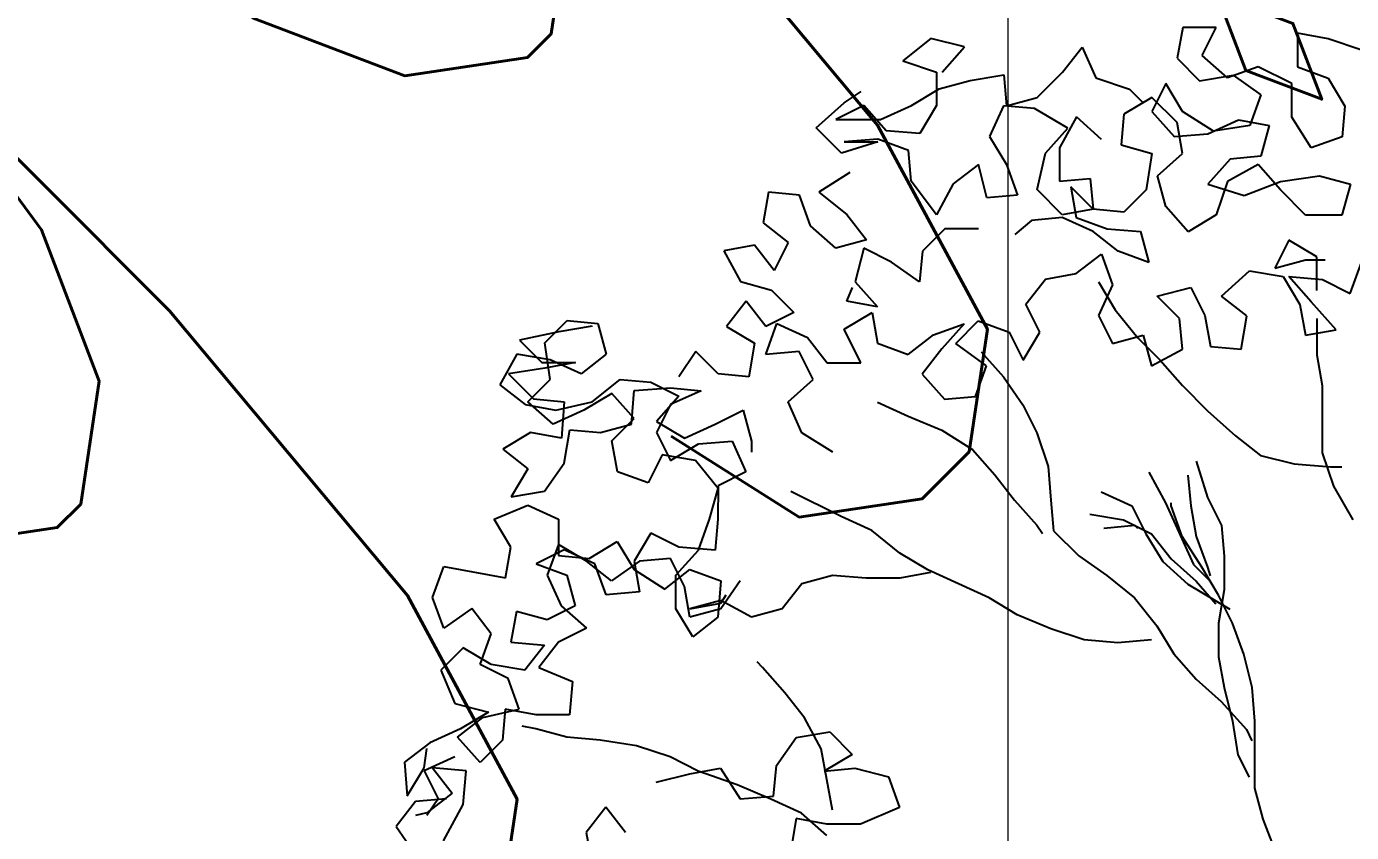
# Model space of a CAD drawing. Header units: millimetres. Extents: x 684983 to 685377, y 990360 to 990509.
# Drawn here: x 685003.508 to 685004.191, y 990435.325 to 990435.741 of the extents above; entities that cross this region are included whole.
import ezdxf

# ---------------------------------------------------------------- set-up
doc = ezdxf.new("R2010")
doc.units = ezdxf.units.MM
doc.layers.add('grid', color=8, linetype='Continuous', lineweight=9)
doc.layers.add('GRID LEVELS', color=7, linetype='Continuous', lineweight=13)
doc.layers.add('TEAK', color=7, linetype='Continuous')
doc.styles.get("Standard").update_dxf_attribs({"font": 'RomanS'})

# ---------------------------------------------------------------- blocks, each defined once
blk = doc.blocks.new('A$C25655A80')
at = {"color": 62}
for p, q in [((-0.44135, 1.98261), (-0.44328, 1.97204)), ((-0.42981, 1.9826), (-0.44135, 1.98261)), ((-0.43463, 1.97299), (-0.42981, 1.9826)), ((-0.52787, 1.97884), (-0.53749, 1.97116)), ((-0.51633, 1.97595), (-0.52787, 1.97884)), ((-0.40193, 1.98065), (-0.40194, 1.96911)), ((-0.39136, 1.97872), (-0.40193, 1.98065)), ((-0.37983, 1.97486), (-0.39136, 1.97872)), ((-0.52403, 1.9673), (-0.51633, 1.97595)), ((-0.4827, 1.96727), (-0.47596, 1.97591)), ((-0.47596, 1.97591), (-0.47116, 1.96533)), ((-0.44328, 1.97204), (-0.43559, 1.96434)), ((-0.42598, 1.96529), (-0.43463, 1.97299)), ((-0.53749, 1.97116), (-0.52595, 1.96731)), ((-0.4154, 1.96913), (-0.42598, 1.96529)), ((-0.40387, 1.96335), (-0.4154, 1.96913)), ((-0.40194, 1.96911), (-0.39137, 1.96526)), ((-0.52595, 1.96731), (-0.52596, 1.95577)), ((-0.525, 1.96154), (-0.51442, 1.96441)), ((-0.51442, 1.96441), (-0.50288, 1.96632)), ((-0.50288, 1.96632), (-0.50193, 1.95575)), ((-0.49136, 1.95862), (-0.4827, 1.96727)), ((-0.47116, 1.96533), (-0.45963, 1.96148)), ((-0.44713, 1.96339), (-0.45195, 1.95378)), ((-0.44137, 1.95377), (-0.44713, 1.96339)), ((-0.43559, 1.96434), (-0.42406, 1.96625)), ((-0.42406, 1.96625), (-0.41445, 1.95951)), ((-0.40388, 1.95181), (-0.40387, 1.96335)), ((-0.39137, 1.96526), (-0.38561, 1.95564)), ((-0.55769, 1.95676), (-0.55192, 1.9606)), ((-0.53462, 1.95578), (-0.525, 1.96154)), ((-0.50193, 1.95575), (-0.49136, 1.95862)), ((-0.45194, 1.95859), (-0.46156, 1.95283)), ((-0.45963, 1.96148), (-0.45483, 1.95667)), ((-0.4433, 1.94993), (-0.45194, 1.95859)), ((-0.41445, 1.95951), (-0.41831, 1.94894)), ((-0.56731, 1.94812), (-0.55769, 1.95676)), ((-0.55096, 1.95579), (-0.56058, 1.95099)), ((-0.54328, 1.94713), (-0.55096, 1.95579)), ((-0.5452, 1.95098), (-0.53462, 1.95578)), ((-0.52596, 1.95577), (-0.53174, 1.94616)), ((-0.50289, 1.95575), (-0.50771, 1.94518)), ((-0.49232, 1.95478), (-0.50289, 1.95575)), ((-0.48079, 1.94804), (-0.49232, 1.95478)), ((-0.45195, 1.95378), (-0.44426, 1.94512)), ((-0.4308, 1.94703), (-0.44137, 1.95377)), ((-0.38561, 1.95564), (-0.38659, 1.94507)), ((-0.56058, 1.95099), (-0.5452, 1.95098)), ((-0.4779, 1.95188), (-0.48368, 1.94131)), ((-0.46926, 1.94418), (-0.4779, 1.95188)), ((-0.46156, 1.95283), (-0.46253, 1.94225)), ((-0.44139, 1.93935), (-0.4433, 1.94993)), ((-0.43273, 1.94607), (-0.42215, 1.95087)), ((-0.42215, 1.95087), (-0.41158, 1.94894)), ((-0.39716, 1.94123), (-0.40388, 1.95181)), ((-0.55866, 1.93946), (-0.56731, 1.94812)), ((-0.53174, 1.94616), (-0.54328, 1.94713)), ((-0.50771, 1.94518), (-0.50195, 1.93556)), ((-0.48849, 1.93939), (-0.48079, 1.94804)), ((-0.44426, 1.94512), (-0.43273, 1.94607)), ((-0.41831, 1.94894), (-0.4308, 1.94703)), ((-0.41158, 1.94894), (-0.41447, 1.93836)), ((-0.38659, 1.94507), (-0.39716, 1.94123)), ((-0.54616, 1.94329), (-0.55866, 1.93946)), ((-0.54616, 1.94425), (-0.5577, 1.9433)), ((-0.5577, 1.9433), (-0.54616, 1.94329)), ((-0.53559, 1.9404), (-0.54616, 1.94425)), ((-0.53464, 1.92982), (-0.53559, 1.9404)), ((-0.48368, 1.94131), (-0.48369, 1.92978)), ((-0.46253, 1.94225), (-0.45196, 1.93936)), ((-0.51156, 1.93557), (-0.52022, 1.92885)), ((-0.50869, 1.92403), (-0.51156, 1.93557)), ((-0.50195, 1.93556), (-0.49812, 1.92498)), ((-0.49138, 1.9269), (-0.48849, 1.93939)), ((-0.45196, 1.93936), (-0.45389, 1.92686)), ((-0.45004, 1.93167), (-0.44139, 1.93935)), ((-0.42504, 1.93741), (-0.43274, 1.92877)), ((-0.41543, 1.93548), (-0.42601, 1.92972)), ((-0.41447, 1.93836), (-0.42504, 1.93741)), ((-0.40775, 1.92682), (-0.41543, 1.93548)), ((-0.55579, 1.93273), (-0.56637, 1.92601)), ((-0.44717, 1.92109), (-0.45004, 1.93167)), ((-0.40775, 1.92971), (-0.39429, 1.93162)), ((-0.39429, 1.93162), (-0.38372, 1.92872)), ((-0.526, 1.91828), (-0.53464, 1.92982)), ((-0.52022, 1.92885), (-0.526, 1.91828)), ((-0.48274, 1.91824), (-0.49138, 1.9269)), ((-0.48369, 1.92978), (-0.47312, 1.93073)), ((-0.47985, 1.92785), (-0.47793, 1.91727)), ((-0.47216, 1.92015), (-0.47985, 1.92785)), ((-0.47312, 1.93073), (-0.47216, 1.92015)), ((-0.45389, 1.92686), (-0.46159, 1.91918)), ((-0.43274, 1.92877), (-0.42025, 1.92491)), ((-0.42601, 1.92972), (-0.42987, 1.91819)), ((-0.42025, 1.92491), (-0.40775, 1.92971)), ((-0.39911, 1.91816), (-0.40775, 1.92682)), ((-0.38372, 1.92872), (-0.38661, 1.91815)), ((-0.58367, 1.92602), (-0.5856, 1.91545)), ((-0.5731, 1.92505), (-0.58367, 1.92602)), ((-0.56926, 1.91447), (-0.5731, 1.92505)), ((-0.56637, 1.92601), (-0.55676, 1.91831)), ((-0.49812, 1.92498), (-0.50869, 1.92403)), ((-0.55676, 1.91831), (-0.55004, 1.90965)), ((-0.48274, 1.91728), (-0.49332, 1.91633)), ((-0.47216, 1.92015), (-0.48274, 1.91824)), ((-0.47217, 1.91246), (-0.48274, 1.91728)), ((-0.47793, 1.91727), (-0.46736, 1.91342)), ((-0.46159, 1.91918), (-0.47216, 1.92015)), ((-0.43949, 1.91243), (-0.44717, 1.92109)), ((-0.42987, 1.91819), (-0.43949, 1.91243)), ((-0.38661, 1.91815), (-0.39911, 1.91816)), ((-0.5856, 1.91545), (-0.57696, 1.90871)), ((-0.56062, 1.90678), (-0.56926, 1.91447)), ((-0.52312, 1.91347), (-0.53082, 1.90579)), ((-0.51158, 1.91346), (-0.52312, 1.91347)), ((-0.49332, 1.91633), (-0.49909, 1.91153)), ((-0.46736, 1.91342), (-0.45583, 1.91245)), ((-0.57696, 1.90871), (-0.58177, 1.8991)), ((-0.55004, 1.90965), (-0.56062, 1.90678)), ((-0.46353, 1.90572), (-0.47217, 1.91246)), ((-0.45583, 1.91245), (-0.45295, 1.90187)), ((-0.40488, 1.90952), (-0.4097, 1.89991)), ((-0.39528, 1.90374), (-0.40488, 1.90952)), ((-0.58849, 1.90776), (-0.59907, 1.90585)), ((-0.59907, 1.90585), (-0.59331, 1.89527)), ((-0.58177, 1.8991), (-0.58849, 1.90776)), ((-0.551, 1.90677), (-0.5539, 1.89523)), ((-0.54139, 1.90195), (-0.551, 1.90677)), ((-0.53082, 1.90579), (-0.53179, 1.89521)), ((-0.47795, 1.89805), (-0.46929, 1.90477)), ((-0.46929, 1.90477), (-0.46546, 1.89419)), ((-0.45295, 1.90187), (-0.46353, 1.90572)), ((-0.39529, 1.8922), (-0.39528, 1.90374)), ((-0.53179, 1.89521), (-0.54139, 1.90195)), ((-0.4097, 1.89991), (-0.39912, 1.90278)), ((-0.39912, 1.90278), (-0.39239, 1.90278)), ((-0.38375, 1.89123), (-0.3799, 1.9018)), ((-0.59331, 1.89527), (-0.58274, 1.89238)), ((-0.5539, 1.89523), (-0.54622, 1.88657)), ((-0.49527, 1.88749), (-0.48853, 1.89613)), ((-0.48853, 1.89613), (-0.47795, 1.89805)), ((-0.47026, 1.89516), (-0.46451, 1.88554)), ((-0.42797, 1.89031), (-0.41835, 1.89895)), ((-0.41835, 1.89895), (-0.40682, 1.89702)), ((-0.40682, 1.89702), (-0.40106, 1.8874)), ((-0.40489, 1.89702), (-0.39336, 1.89605)), ((-0.39721, 1.88836), (-0.40489, 1.89702)), ((-0.39336, 1.89605), (-0.38375, 1.89123)), ((-0.58274, 1.89238), (-0.57506, 1.88468)), ((-0.55679, 1.88851), (-0.55486, 1.89331)), ((-0.46546, 1.89419), (-0.47028, 1.88362)), ((-0.45008, 1.89033), (-0.43854, 1.89321)), ((-0.4424, 1.88263), (-0.45008, 1.89033)), ((-0.43854, 1.89321), (-0.43375, 1.88359)), ((-0.41933, 1.88357), (-0.42797, 1.89031)), ((-0.59139, 1.88854), (-0.59813, 1.87989)), ((-0.58467, 1.87988), (-0.59139, 1.88854)), ((-0.54622, 1.88657), (-0.55679, 1.88851)), ((-0.49047, 1.87787), (-0.49527, 1.88749)), ((-0.46451, 1.88554), (-0.45682, 1.87592)), ((-0.40106, 1.8874), (-0.39914, 1.87683)), ((-0.38857, 1.87874), (-0.39721, 1.88836)), ((-0.66062, 1.87418), (-0.65292, 1.88187)), ((-0.65292, 1.88187), (-0.64235, 1.88089)), ((-0.64235, 1.88089), (-0.63948, 1.87032)), ((-0.58468, 1.87027), (-0.58083, 1.88084)), ((-0.57506, 1.88468), (-0.58467, 1.87988)), ((-0.58083, 1.88084), (-0.57026, 1.87602)), ((-0.55776, 1.87889), (-0.54814, 1.88465)), ((-0.54814, 1.88465), (-0.54623, 1.87408)), ((-0.51931, 1.87405), (-0.51161, 1.88174)), ((-0.51161, 1.88174), (-0.50104, 1.87788)), ((-0.47028, 1.88362), (-0.46548, 1.874)), ((-0.44145, 1.87206), (-0.4424, 1.88263)), ((-0.43375, 1.88359), (-0.43183, 1.87301)), ((-0.42126, 1.87204), (-0.41933, 1.88357)), ((-0.39529, 1.88259), (-0.39531, 1.87009)), ((-0.65581, 1.87802), (-0.66927, 1.87515)), ((-0.64427, 1.87994), (-0.65581, 1.87802)), ((-0.59813, 1.87989), (-0.58852, 1.87412)), ((-0.552, 1.86735), (-0.55776, 1.87889)), ((-0.53566, 1.87022), (-0.527, 1.87694)), ((-0.527, 1.87694), (-0.51642, 1.88078)), ((-0.51642, 1.88078), (-0.52412, 1.87213)), ((-0.50104, 1.87788), (-0.49624, 1.86826)), ((-0.49624, 1.86826), (-0.49047, 1.87787)), ((-0.46548, 1.874), (-0.4549, 1.87688)), ((-0.4549, 1.87688), (-0.45203, 1.8663)), ((-0.39914, 1.87683), (-0.38857, 1.87874)), ((-0.66927, 1.87515), (-0.66159, 1.86745)), ((-0.65871, 1.86168), (-0.66062, 1.87418)), ((-0.58852, 1.87412), (-0.59046, 1.86258)), ((-0.57026, 1.87602), (-0.56354, 1.86736)), ((-0.54623, 1.87408), (-0.53566, 1.87022)), ((-0.52412, 1.87213), (-0.53086, 1.86349)), ((-0.50874, 1.86635), (-0.51931, 1.87405)), ((-0.45682, 1.87592), (-0.44914, 1.86822)), ((-0.45203, 1.8663), (-0.44145, 1.87206)), ((-0.43183, 1.87301), (-0.42126, 1.87204)), ((-0.67024, 1.87035), (-0.67602, 1.85978)), ((-0.6587, 1.86841), (-0.67024, 1.87035)), ((-0.66159, 1.86745), (-0.65005, 1.86744)), ((-0.65005, 1.86744), (-0.66063, 1.86553)), ((-0.64813, 1.8636), (-0.6587, 1.86841)), ((-0.63948, 1.87032), (-0.64813, 1.8636)), ((-0.60871, 1.87125), (-0.61449, 1.8626)), ((-0.60103, 1.86355), (-0.60871, 1.87125)), ((-0.57315, 1.87122), (-0.58468, 1.87027)), ((-0.56835, 1.8616), (-0.57315, 1.87122)), ((-0.56354, 1.86736), (-0.552, 1.86735)), ((-0.51066, 1.87116), (-0.50298, 1.8625)), ((-0.44914, 1.86822), (-0.44146, 1.85956)), ((-0.39531, 1.87009), (-0.39339, 1.85952)), ((-0.66063, 1.86553), (-0.67313, 1.86362)), ((-0.67313, 1.86362), (-0.66448, 1.85496)), ((-0.59046, 1.86258), (-0.60103, 1.86355)), ((-0.53086, 1.86349), (-0.52317, 1.85483)), ((-0.5126, 1.85578), (-0.50874, 1.86635)), ((-0.67602, 1.85978), (-0.66737, 1.85304)), ((-0.66641, 1.854), (-0.65871, 1.86168)), ((-0.6443, 1.85398), (-0.63468, 1.86166)), ((-0.63468, 1.86166), (-0.6241, 1.86069)), ((-0.62987, 1.85781), (-0.61738, 1.85876)), ((-0.6241, 1.86069), (-0.6145, 1.85588)), ((-0.61738, 1.85876), (-0.6068, 1.85779)), ((-0.57701, 1.85392), (-0.56835, 1.8616)), ((-0.50298, 1.8625), (-0.49626, 1.85288)), ((-0.44146, 1.85956), (-0.43281, 1.8509)), ((-0.39339, 1.85952), (-0.39341, 1.83645)), ((-0.65776, 1.8463), (-0.66641, 1.854)), ((-0.66448, 1.85496), (-0.65391, 1.85399)), ((-0.6568, 1.85111), (-0.6443, 1.85398)), ((-0.65391, 1.85399), (-0.65488, 1.84149)), ((-0.63757, 1.85686), (-0.64718, 1.8511)), ((-0.62988, 1.8482), (-0.63757, 1.85686)), ((-0.63085, 1.84628), (-0.62987, 1.85781)), ((-0.6145, 1.85588), (-0.62219, 1.84723)), ((-0.6068, 1.85779), (-0.61738, 1.85299)), ((-0.57221, 1.84334), (-0.57701, 1.85392)), ((-0.54625, 1.85389), (-0.53568, 1.84907)), ((-0.52317, 1.85483), (-0.5126, 1.85578)), ((-0.66737, 1.85304), (-0.6568, 1.85111)), ((-0.64718, 1.8511), (-0.65776, 1.8463)), ((-0.61738, 1.85299), (-0.6222, 1.84339)), ((-0.60201, 1.84625), (-0.59239, 1.85105)), ((-0.59239, 1.85105), (-0.58952, 1.84047)), ((-0.53568, 1.84907), (-0.52414, 1.84426)), ((-0.49626, 1.85288), (-0.49146, 1.84327)), ((-0.43281, 1.8509), (-0.42321, 1.84224)), ((-0.65393, 1.83284), (-0.652, 1.84437)), ((-0.652, 1.84437), (-0.64142, 1.8434)), ((-0.64142, 1.8434), (-0.63085, 1.84628)), ((-0.63758, 1.84052), (-0.62988, 1.8482)), ((-0.62219, 1.84723), (-0.61259, 1.84145)), ((-0.61259, 1.84145), (-0.60201, 1.84625)), ((-0.66546, 1.84343), (-0.67507, 1.83767)), ((-0.65488, 1.84149), (-0.66546, 1.84343)), ((-0.63567, 1.82994), (-0.63758, 1.84052)), ((-0.6222, 1.84339), (-0.6174, 1.83377)), ((-0.60778, 1.83953), (-0.59625, 1.84048)), ((-0.59625, 1.84048), (-0.59145, 1.8299)), ((-0.58952, 1.84047), (-0.58952, 1.83663)), ((-0.56164, 1.8366), (-0.57221, 1.84334)), ((-0.52414, 1.84426), (-0.51358, 1.83752)), ((-0.49146, 1.84327), (-0.48763, 1.83173)), ((-0.42321, 1.84224), (-0.41456, 1.83551)), ((-0.67507, 1.83767), (-0.66643, 1.83093)), ((-0.62028, 1.83569), (-0.6251, 1.82608)), ((-0.60875, 1.83376), (-0.62028, 1.83569)), ((-0.6174, 1.83377), (-0.60778, 1.83953)), ((-0.51358, 1.83752), (-0.50589, 1.82886)), ((-0.41456, 1.83551), (-0.40303, 1.83261)), ((-0.39341, 1.83645), (-0.38958, 1.82491)), ((-0.66643, 1.83093), (-0.67221, 1.82132)), ((-0.66067, 1.82323), (-0.65393, 1.83284)), ((-0.60107, 1.82414), (-0.60875, 1.83376)), ((-0.48763, 1.83173), (-0.48668, 1.82019)), ((-0.43668, 1.8336), (-0.43284, 1.8211)), ((-0.40303, 1.83261), (-0.39053, 1.83164)), ((-0.39053, 1.83164), (-0.38669, 1.83163)), ((-0.6251, 1.82608), (-0.63567, 1.82994)), ((-0.59145, 1.8299), (-0.60107, 1.8251)), ((-0.50589, 1.82886), (-0.49917, 1.8202)), ((-0.45302, 1.82977), (-0.44726, 1.81919)), ((-0.43956, 1.8288), (-0.43861, 1.81822)), ((-0.67221, 1.82132), (-0.66067, 1.82323)), ((-0.60396, 1.81357), (-0.60107, 1.82414)), ((-0.60107, 1.8251), (-0.60108, 1.81357)), ((-0.55878, 1.81449), (-0.57607, 1.82316)), ((-0.46937, 1.82306), (-0.4588, 1.81824)), ((-0.38958, 1.82491), (-0.38286, 1.81337)), ((-0.67798, 1.81364), (-0.66644, 1.81843)), ((-0.66644, 1.81843), (-0.65587, 1.81362)), ((-0.49917, 1.8202), (-0.49149, 1.81154)), ((-0.48668, 1.82019), (-0.48572, 1.80962)), ((-0.4588, 1.81824), (-0.454, 1.80862)), ((-0.44726, 1.81919), (-0.43767, 1.79804)), ((-0.44534, 1.81823), (-0.44534, 1.81919)), ((-0.44151, 1.80765), (-0.44534, 1.81823)), ((-0.43861, 1.81822), (-0.4367, 1.80765)), ((-0.43284, 1.8211), (-0.42804, 1.81148)), ((-0.67222, 1.80402), (-0.67798, 1.81364)), ((-0.65587, 1.81362), (-0.65588, 1.80112)), ((-0.60782, 1.803), (-0.60396, 1.81357)), ((-0.60108, 1.81357), (-0.60205, 1.80299)), ((-0.54821, 1.80967), (-0.55878, 1.81449)), ((-0.47322, 1.81537), (-0.46169, 1.81344)), ((-0.46169, 1.81344), (-0.45208, 1.80862)), ((-0.62415, 1.80878), (-0.62993, 1.79917)), ((-0.61454, 1.80397), (-0.62415, 1.80878)), ((-0.5386, 1.80197), (-0.54821, 1.80967)), ((-0.49149, 1.81154), (-0.48957, 1.80866)), ((-0.48572, 1.80962), (-0.47708, 1.80096)), ((-0.46842, 1.81056), (-0.45784, 1.81151)), ((-0.45784, 1.81151), (-0.45688, 1.81055)), ((-0.454, 1.80862), (-0.44824, 1.79901)), ((-0.45208, 1.80862), (-0.44536, 1.79997)), ((-0.42804, 1.81148), (-0.42709, 1.80091)), ((-0.67415, 1.79345), (-0.67222, 1.80402)), ((-0.65588, 1.80496), (-0.65973, 1.79439)), ((-0.64627, 1.79919), (-0.65588, 1.80496)), ((-0.64531, 1.80015), (-0.63569, 1.80591)), ((-0.63569, 1.80591), (-0.62993, 1.79629)), ((-0.60205, 1.80299), (-0.61454, 1.80397)), ((-0.43479, 1.79707), (-0.44151, 1.80765)), ((-0.4367, 1.80765), (-0.43286, 1.79707)), ((-0.65396, 1.80304), (-0.66357, 1.79824)), ((-0.65588, 1.80112), (-0.64531, 1.80015)), ((-0.64339, 1.79822), (-0.65396, 1.80304)), ((-0.63763, 1.79245), (-0.64627, 1.79919)), ((-0.62801, 1.79917), (-0.63763, 1.79245)), ((-0.62993, 1.79917), (-0.62802, 1.7886)), ((-0.61743, 1.80012), (-0.62801, 1.79917)), ((-0.61263, 1.79051), (-0.61743, 1.80012)), ((-0.61551, 1.79435), (-0.60782, 1.803)), ((-0.52899, 1.7962), (-0.5386, 1.80197)), ((-0.47708, 1.80096), (-0.46747, 1.79422)), ((-0.44824, 1.79901), (-0.4396, 1.79131)), ((-0.44536, 1.79997), (-0.43671, 1.79227)), ((-0.42709, 1.80091), (-0.4271, 1.78937)), ((-0.69915, 1.78674), (-0.6953, 1.79731)), ((-0.6953, 1.79731), (-0.67415, 1.79345)), ((-0.66357, 1.79824), (-0.653, 1.79439)), ((-0.65973, 1.79439), (-0.65494, 1.78381)), ((-0.653, 1.79439), (-0.65013, 1.78381)), ((-0.63955, 1.78765), (-0.64339, 1.79822)), ((-0.62993, 1.79629), (-0.61936, 1.78955)), ((-0.61936, 1.78955), (-0.61071, 1.79627)), ((-0.61552, 1.78282), (-0.61551, 1.79435)), ((-0.61071, 1.79627), (-0.60013, 1.79242)), ((-0.56168, 1.7943), (-0.57226, 1.79143)), ((-0.55015, 1.79333), (-0.56168, 1.7943)), ((-0.52803, 1.79523), (-0.53861, 1.79332)), ((-0.50785, 1.78656), (-0.52899, 1.7962)), ((-0.43767, 1.79804), (-0.43191, 1.79226)), ((-0.42903, 1.78745), (-0.43479, 1.79707)), ((-0.43286, 1.79707), (-0.4319, 1.79418)), ((-0.61072, 1.77993), (-0.61263, 1.79051)), ((-0.60013, 1.79242), (-0.60111, 1.77992)), ((-0.59341, 1.79241), (-0.60014, 1.7828)), ((-0.57226, 1.79143), (-0.57899, 1.78278)), ((-0.53861, 1.79332), (-0.55015, 1.79333)), ((-0.46747, 1.79422), (-0.45787, 1.78652)), ((-0.4396, 1.79131), (-0.42519, 1.78264)), ((-0.43671, 1.79227), (-0.42999, 1.78457)), ((-0.69532, 1.77616), (-0.69915, 1.78674)), ((-0.62802, 1.7886), (-0.63955, 1.78765)), ((-0.60014, 1.78569), (-0.61072, 1.78281)), ((-0.60014, 1.78473), (-0.59822, 1.78761)), ((-0.58957, 1.77991), (-0.60014, 1.78569)), ((-0.49825, 1.78079), (-0.50785, 1.78656)), ((-0.45787, 1.78652), (-0.45019, 1.7769)), ((-0.4271, 1.78937), (-0.42904, 1.77784)), ((-0.42423, 1.77784), (-0.42903, 1.78745)), ((-0.6857, 1.78288), (-0.69532, 1.77616)), ((-0.67898, 1.77422), (-0.6857, 1.78288)), ((-0.67032, 1.78191), (-0.67225, 1.77133)), ((-0.65975, 1.77901), (-0.67032, 1.78191)), ((-0.65013, 1.78381), (-0.65975, 1.77901)), ((-0.65494, 1.78381), (-0.64629, 1.77612)), ((-0.60976, 1.7732), (-0.61552, 1.78282)), ((-0.61072, 1.78281), (-0.60014, 1.78473)), ((-0.60014, 1.7828), (-0.61072, 1.77993)), ((-0.57899, 1.78278), (-0.58957, 1.77991)), ((-0.48672, 1.77597), (-0.49825, 1.78079)), ((-0.64629, 1.77612), (-0.65591, 1.77132)), ((-0.60111, 1.77992), (-0.60976, 1.7732)), ((-0.45019, 1.7769), (-0.44443, 1.76728)), ((-0.42904, 1.77784), (-0.42905, 1.7663)), ((-0.42039, 1.76726), (-0.42423, 1.77784)), ((-0.68283, 1.76365), (-0.67898, 1.77422)), ((-0.47518, 1.77211), (-0.48672, 1.77597)), ((-0.46365, 1.77114), (-0.47518, 1.77211)), ((-0.45211, 1.77209), (-0.46365, 1.77114)), ((-0.6886, 1.76943), (-0.69629, 1.76174)), ((-0.67899, 1.76365), (-0.6886, 1.76943)), ((-0.67225, 1.77133), (-0.66072, 1.77036)), ((-0.66072, 1.77036), (-0.66745, 1.76172)), ((-0.65591, 1.77132), (-0.66265, 1.76267)), ((-0.44443, 1.76728), (-0.43674, 1.75862)), ((-0.41752, 1.75572), (-0.42039, 1.76726)), ((-0.67322, 1.75884), (-0.68283, 1.76365)), ((-0.66745, 1.76172), (-0.67899, 1.76365)), ((-0.66265, 1.76267), (-0.65112, 1.75786)), ((-0.58574, 1.7626), (-0.58766, 1.76453)), ((-0.57806, 1.75394), (-0.58574, 1.7626)), ((-0.42905, 1.7663), (-0.42713, 1.75573)), ((-0.69629, 1.76174), (-0.6915, 1.7502)), ((-0.66939, 1.74826), (-0.67322, 1.75884)), ((-0.65112, 1.75786), (-0.65209, 1.74632)), ((-0.43674, 1.75862), (-0.4281, 1.75092)), ((-0.57134, 1.74529), (-0.57806, 1.75394)), ((-0.42713, 1.75573), (-0.42426, 1.74419)), ((-0.41657, 1.74418), (-0.41752, 1.75572)), ((-0.6915, 1.7502), (-0.67996, 1.74731)), ((-0.4281, 1.75092), (-0.41946, 1.7413)), ((-0.69055, 1.73867), (-0.68189, 1.74539)), ((-0.67996, 1.74731), (-0.68958, 1.74155)), ((-0.68189, 1.74539), (-0.66939, 1.74826)), ((-0.6742, 1.74826), (-0.67517, 1.73769)), ((-0.66362, 1.74633), (-0.6742, 1.74826)), ((-0.65209, 1.74632), (-0.66362, 1.74633)), ((-0.56558, 1.73471), (-0.57134, 1.74529)), ((-0.42426, 1.74419), (-0.42235, 1.73265)), ((-0.41659, 1.72111), (-0.41657, 1.74418)), ((-0.68958, 1.74155), (-0.70016, 1.73675)), ((-0.66363, 1.74153), (-0.66843, 1.74249)), ((-0.65306, 1.73863), (-0.66363, 1.74153)), ((-0.57423, 1.73856), (-0.56269, 1.74047)), ((-0.56269, 1.74047), (-0.55501, 1.73277)), ((-0.41946, 1.7413), (-0.41754, 1.73745)), ((-0.70016, 1.73675), (-0.70882, 1.73003)), ((-0.68286, 1.73001), (-0.69055, 1.73867)), ((-0.67517, 1.73769), (-0.68286, 1.73001)), ((-0.64152, 1.73766), (-0.65306, 1.73863)), ((-0.62903, 1.73573), (-0.64152, 1.73766)), ((-0.61749, 1.73187), (-0.62903, 1.73573)), ((-0.58097, 1.72895), (-0.57423, 1.73856)), ((-0.70209, 1.7281), (-0.70112, 1.73483)), ((-0.69151, 1.73194), (-0.70209, 1.72714)), ((-0.60788, 1.72705), (-0.61749, 1.73187)), ((-0.56175, 1.71355), (-0.56558, 1.73471)), ((-0.55501, 1.73277), (-0.56463, 1.72702)), ((-0.42235, 1.73265), (-0.41851, 1.72496)), ((-0.70882, 1.73003), (-0.70787, 1.71849)), ((-0.70787, 1.71849), (-0.70209, 1.7281)), ((-0.70209, 1.72714), (-0.69729, 1.71752)), ((-0.69921, 1.7281), (-0.69249, 1.71944)), ((-0.68767, 1.72713), (-0.69921, 1.7281)), ((-0.68864, 1.71559), (-0.68767, 1.72713)), ((-0.62231, 1.72322), (-0.61077, 1.7261)), ((-0.61077, 1.7261), (-0.60019, 1.72801)), ((-0.59443, 1.72224), (-0.60788, 1.72705)), ((-0.60019, 1.72801), (-0.59347, 1.71743)), ((-0.58194, 1.71838), (-0.58097, 1.72895)), ((-0.56463, 1.72702), (-0.55405, 1.72797)), ((-0.55405, 1.72797), (-0.54252, 1.72507)), ((-0.5829, 1.71742), (-0.59443, 1.72224)), ((-0.54252, 1.72507), (-0.53868, 1.71449)), ((-0.69441, 1.71752), (-0.70499, 1.71657)), ((-0.69249, 1.71944), (-0.70114, 1.71272)), ((-0.69729, 1.71752), (-0.70114, 1.71176)), ((-0.59347, 1.71743), (-0.58194, 1.71838)), ((-0.57233, 1.7126), (-0.5829, 1.71742)), ((-0.41372, 1.71053), (-0.41659, 1.72111)), ((-0.70499, 1.71657), (-0.71172, 1.70792)), ((-0.70114, 1.71272), (-0.70499, 1.71176)), ((-0.69539, 1.7031), (-0.68864, 1.71559)), ((-0.63962, 1.71459), (-0.64636, 1.70594)), ((-0.6329, 1.70593), (-0.63962, 1.71459)), ((-0.56368, 1.7049), (-0.57233, 1.7126)), ((-0.53868, 1.71449), (-0.55215, 1.70874)), ((-0.71172, 1.70792), (-0.705, 1.6983)), ((-0.57425, 1.71068), (-0.57619, 1.69915)), ((-0.56368, 1.70875), (-0.57425, 1.71068)), ((-0.55215, 1.70874), (-0.56368, 1.70875)), ((-0.40892, 1.69803), (-0.41372, 1.71053)), ((-0.64636, 1.70594), (-0.64444, 1.69537))]:
    blk.add_line(p, q, dxfattribs=at)
blk = doc.blocks.new('TR')
blk.add_blockref('A$C25655A80', (0.01921, 0.01485, 1.34531))

msp = doc.modelspace()

# ---------------------------------------------------------------- linework, layer by layer
at = {"layer": 'grid'}
msp.add_line((685004.01363, 990509.15479), (685004.01363, 990377.92352), dxfattribs=at)

# ---------------------------------------------------------------- block references
at = {"layer": 'TEAK', "xscale": 1.5, "yscale": 1.5, "zscale": 1.5}
msp.add_blockref('TR', (685004.737, 990432.744, 99.329), dxfattribs=at)

# ---------------------------------------------------------------- texts
at = {"layer": 'GRID LEVELS', "width": 0.5}
msp.add_text('99.553', height=0.8, rotation=45, dxfattribs=at).set_placement((685003.62998, 990435.15777, 99.55271))

doc.saveas('drawing.dxf')
